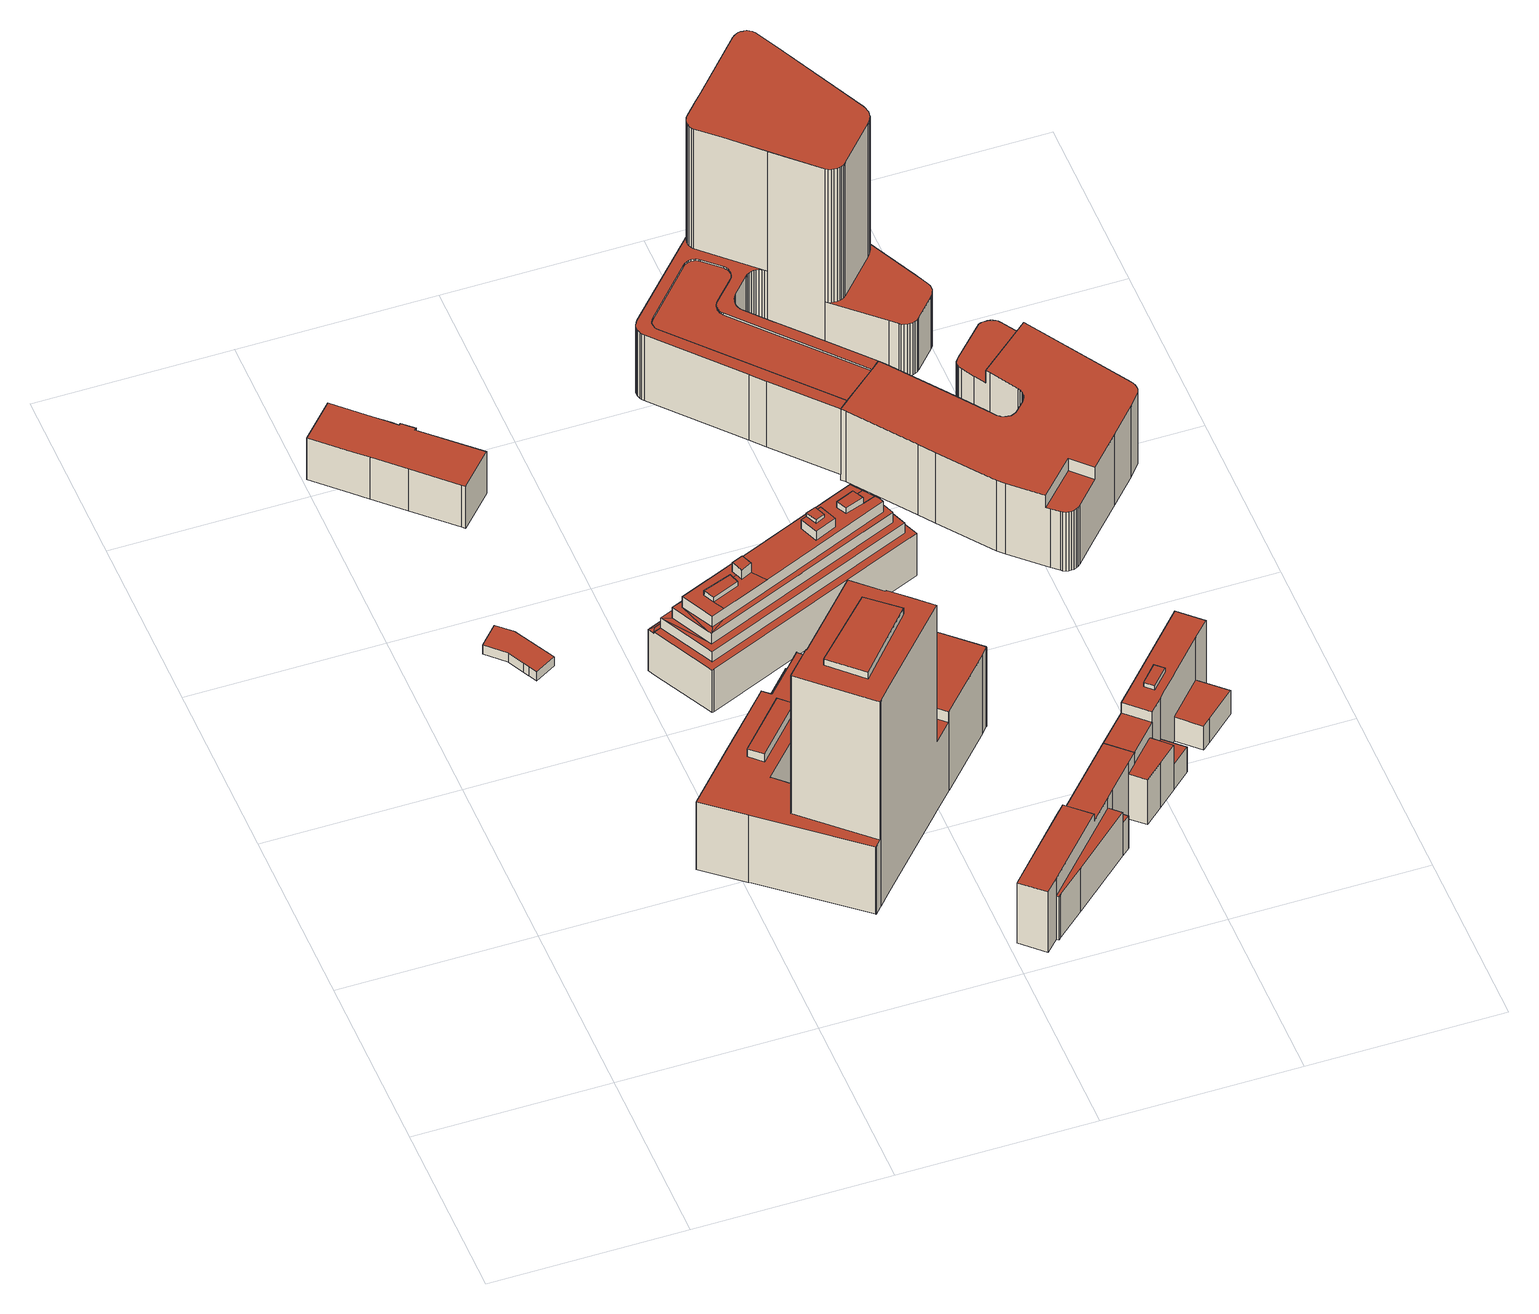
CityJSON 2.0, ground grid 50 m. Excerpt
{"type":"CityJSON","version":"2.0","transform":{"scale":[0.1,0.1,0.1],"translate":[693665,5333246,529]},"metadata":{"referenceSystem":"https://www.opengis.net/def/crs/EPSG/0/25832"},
"CityObjects":{
"building1":{"type":"Building","attributes":{"Gemeindeschluessel":"09162000","HoeheDach":"534.613","HoeheGrund":"531.650","Methode":"1000","NiedrigsteTraufeDesGebaeudes":"534.613","Geometrietyp2DReferenz":"3000","function":"51009_1610","roofType":"1000","measuredHeight":2.96},"geometry":[{"type":"MultiSurface","lod":"2","boundaries":[[[0,1,2,3]],[[4,5,1,0]],[[3,2,6,7]],[[8,9,10,11]],[[9,6,2,1,5,12,13,10]],[[7,6,9,8]],[[14,13,12,15]],[[11,14,15,4,0,3,7,8]],[[15,12,5,4]],[[11,10,13,14]]],"semantics":{"surfaces":[{"type":"WallSurface"},{"type":"RoofSurface"},{"type":"GroundSurface"}],"values":[0,0,0,0,1,0,0,2,0,0]}}]},
"building2":{"type":"Building","attributes":{"Gemeindeschluessel":"09162000","HoeheDach":"545.625","HoeheGrund":"531.880","Methode":"1000","NiedrigsteTraufeDesGebaeudes":"545.625","Geometrietyp2DReferenz":"3000","function":"31001_9998","roofType":"1000","measuredHeight":13.74,"storeysAboveGround":4},"geometry":[{"type":"MultiSurface","lod":"2","boundaries":[[[16,17,18,19]],[[20,21,22,23]],[[24,25,26,27,28,29]],[[30,31,21,20]],[[23,22,32,33]],[[34,35,36,37]],[[37,36,38,39]],[[27,26,38,36,35,18,17,32,22,21,31,40,41,28]],[[29,28,41,42]],[[19,18,35,34]],[[33,32,17,16]],[[43,40,31,30]],[[39,38,26,25]],[[42,41,40,43]],[[29,42,43,30,20,23,33,16,19,34,37,39,25,24]]],"semantics":{"surfaces":[{"type":"WallSurface"},{"type":"RoofSurface"},{"type":"GroundSurface"}],"values":[0,0,0,0,0,0,0,1,0,0,0,0,0,0,2]}}]},
"building3":{"type":"Building","attributes":{"Gemeindeschluessel":"09162000","HoeheDach":"598.610","HoeheGrund":"529.147","Methode":"2000","NiedrigsteTraufeDesGebaeudes":"544.777","Geometrietyp2DReferenz":"3000","function":"31001_1000","roofType":"1000","measuredHeight":69.46,"storeysAboveGround":17},"geometry":[{"type":"MultiSurface","lod":"2","boundaries":[[[44,45,46,47,48,49,50]],[[51,52,53,54]],[[55,56,57,58]],[[59,60,61,62,63,64,65,66,67,68,69,70,71,72],[73,74,75,76]],[[77,78,79,80]],[[81,72,71,82]],[[83,58,57,84]],[[69,85,86,87,88,89,90,91,70]],[[92,93,94,95]],[[96,55,58,83]],[[97,98,99,100]],[[101,102,77,80,103]],[[104,105,106,107]],[[108,109,110,111,112,113,114,78,77,102,63,62,61,60]],[[115,116,117,118,119,120,121]],[[101,64,63,102]],[[82,71,70,91]],[[122,123,124,125]],[[54,53,114,113]],[[126,127,128,129]],[[100,99,130,131]],[[132,133,79,78,114,53,52,128,127,106,105,134,130,99,98,117,116,135]],[[69,68,67,136,137,85]],[[138,135,116,115]],[[73,139,140,74]],[[129,128,52,51]],[[136,67,66,141]],[[51,54,113,112,111,110,109,108,142,143,144,145,122,125,146,147,148,149,47,46,45,120,119,118,97,100,131,150,104,107,126,129],[151,152,153,154,155,156,88,87,86,85,137,136,141,157,158,159]],[[160,140,139,161]],[[45,44,121,120]],[[88,156,155,162,163,89]],[[155,154,153,164,165,162]],[[123,166,167,168,169,81,82,91,90,89,163,162,165,164,138,115,121,44,50,170,94,93,171,172,173,124],[84,174,96,83]],[[174,56,55,96]],[[103,65,64,101]],[[118,117,98,97]],[[124,173,172,171,93,92,48,47,149,148,147,146,125]],[[66,65,103,80,79,133,159,158,157,141]],[[84,57,56,174]],[[74,140,160,75]],[[75,160,161,76]],[[131,130,134,150]],[[95,175,49,48,92]],[[152,151,159,133,132,135,138,164,153]],[[143,168,167,144]],[[150,134,105,104]],[[94,170,50,49,175,95]],[[169,59,72,81]],[[169,168,143,142,108,60,59]],[[76,161,139,73]],[[107,106,127,126]],[[145,144,167,166,123,122]]],"semantics":{"surfaces":[{"type":"WallSurface"},{"type":"RoofSurface"},{"type":"GroundSurface"}],"values":[0,0,1,1,0,0,0,0,0,0,0,1,0,0,0,0,0,0,0,0,0,1,0,0,0,0,0,2,1,0,0,0,1,0,0,0,0,0,0,0,0,0,1,0,0,0,0,0,0,0,0,0]}}]},
"building4":{"type":"Building","attributes":{"Gemeindeschluessel":"09162000","HoeheDach":"536.900","HoeheGrund":"533.100","Methode":"1000","NiedrigsteTraufeDesGebaeudes":"536.900","Geometrietyp2DReferenz":"3000","function":"51009_1610","roofType":"1000","measuredHeight":3.8},"geometry":[{"type":"MultiSurface","lod":"2","boundaries":[[[176,177,178,179]],[[180,181,182,183,184]],[[179,178,180,184]],[[176,179,184,183,182]],[[182,181,177,176]],[[180,178,177,181]]],"semantics":{"surfaces":[{"type":"WallSurface"},{"type":"GroundSurface"},{"type":"RoofSurface"}],"values":[0,0,0,1,0,2]}}]},
"building5":{"type":"Building","attributes":{"Gemeindeschluessel":"09162000","HoeheDach":"561.260","HoeheGrund":"533.164","Methode":"2000","NiedrigsteTraufeDesGebaeudes":"546.709","Geometrietyp2DReferenz":"3000","function":"31001_2000","roofType":"1000","measuredHeight":28.1,"storeysAboveGround":7},"geometry":[{"type":"MultiSurface","lod":"2","boundaries":[[[185,186,187,188,189]],[[190,191,192,193,194,195,196]],[[197,198,199,200]],[[201,202,203,204,205,206,207]],[[208,209,210,211,212,213,214,215]],[[216,217,218,219]],[[199,220,221,200]],[[222,223,224,221]],[[225,190,196]],[[226,227,228,229]],[[212,211,230,231,217,216]],[[232,233,234,235,236,237,238,239,240,241]],[[242,243,244,245]],[[242,241,246,243]],[[247,248,249,250]],[[251,252,253,254]],[[255,256,252,251]],[[257,258,259,260]],[[261,262,263,264]],[[231,230,265,218,217]],[[225,266,241,242,245,190]],[[267,268,269,270]],[[189,271,272,273,228,227,274,269,268,206]],[[188,187,275,258,257,276,277,278,271]],[[279,280,281,282]],[[245,283,234,192,191,190]],[[280,284,249,248,285,286,287,281]],[[203,288,259,258,275,289,255,251,254,290,204]],[[235,234,291]],[[256,193,192]],[[292,293,294,291,244,243]],[[214,295,296,215]],[[297,298,299,300]],[[291,234,283,244]],[[229,228,273,301]],[[302,303,304,213]],[[305,284,280,279]],[[240,246,241]],[[306,288,203,202]],[[299,298,224,223]],[[286,261,264,287]],[[244,283,245]],[[197,297,307,198]],[[306,202,201,207,267,270,308,226,229,301,309,278,277,276,257,260]],[[246,310,292,243]],[[215,296,303,302]],[[269,274,227,226,308,270]],[[188,271,189]],[[220,199,198,307,311,237,236,235,291,294]],[[192,234,233,312]],[[289,193,256,255]],[[219,218,265,210]],[[260,259,288,306]],[[313,314,185,189,205]],[[213,304,295,214]],[[205,189,206]],[[282,281,287,315]],[[296,295,304,303]],[[237,311,316,238]],[[250,249,284,305]],[[301,273,272,309]],[[317,232,241,266]],[[254,253,196,290]],[[210,265,230,211]],[[309,272,271,278]],[[246,240,239,238,316,209,208,310]],[[204,290,196,195,194,193,289,275,187,186,185,314,313,205]],[[262,285,248,263]],[[300,299,223,222]],[[207,206,268,267]],[[315,287,264,263,248,247]],[[200,221,224,298,297,197]],[[253,252,256,192,312,317,266,225,196]],[[286,285,262,261]],[[310,208,215,302,213,212,216,219,210,209,316,311,307,297,300,222,221,220,294,293,292],[315,247,250,305,279,282]],[[312,233,232,317]]],"semantics":{"surfaces":[{"type":"RoofSurface"},{"type":"WallSurface"},{"type":"GroundSurface"}],"values":[0,0,0,1,0,1,1,1,0,1,1,0,0,0,1,1,1,1,0,0,1,1,0,1,1,1,0,0,0,0,1,1,1,0,1,1,1,0,1,0,1,0,1,2,1,1,1,0,1,1,1,1,1,0,1,0,1,0,1,1,1,1,1,1,1,1,1,1,1,1,1,1,0,1,0,1]}}]},
"building6":{"type":"Building","attributes":{"Gemeindeschluessel":"09162000","HoeheDach":"553.409","HoeheGrund":"533.574","Methode":"2000","NiedrigsteTraufeDesGebaeudes":"544.270","Geometrietyp2DReferenz":"3000","function":"31001_2000","roofType":"1000","measuredHeight":19.84,"storeysAboveGround":6},"geometry":[{"type":"MultiSurface","lod":"2","boundaries":[[[318,319,320,321,322,323]],[[324,325,326,327,328]],[[329,330,320,319,331]],[[332,333,330,329]],[[331,319,318,334]],[[335,336,337,338,339]],[[339,338,340,341]],[[342,324,343,344]],[[344,343,336,335]],[[330,333,340,338,337,327]],[[345,346,325,324,342]],[[341,340,333,332]],[[347,323,322,348,349]],[[345,342,344,335,339,341,332,329,331,334,350,347,349,351,352]],[[352,353,346,345]],[[351,354,353,352]],[[355,326,325,346,353,354,348]],[[336,343,324,328]],[[328,327,337,336]],[[349,348,354,351]],[[348,322,321,355]],[[318,323,347,350,334]],[[330,327,326,355,321,320]]],"semantics":{"surfaces":[{"type":"RoofSurface"},{"type":"WallSurface"},{"type":"GroundSurface"}],"values":[0,1,1,1,1,1,1,1,1,0,1,1,1,2,1,1,0,0,1,1,1,1,1]}}]},
"building7":{"type":"Building","attributes":{"Gemeindeschluessel":"09162000","HoeheDach":"536.890","HoeheGrund":"533.090","Methode":"1000","NiedrigsteTraufeDesGebaeudes":"536.890","Geometrietyp2DReferenz":"3000","function":"51009_1610","roofType":"1000","measuredHeight":3.8},"geometry":[{"type":"MultiSurface","lod":"2","boundaries":[[[356,357,358,359]],[[360,361,362,363]],[[363,364,356,359,360]],[[361,358,357,365,362]],[[363,362,365,364]],[[359,358,361,360]],[[364,365,357,356]]],"semantics":{"surfaces":[{"type":"WallSurface"},{"type":"GroundSurface"},{"type":"RoofSurface"}],"values":[0,0,1,2,0,0,0]}}]},
"building8":{"type":"Building","attributes":{"Gemeindeschluessel":"09162000","HoeheDach":"555.690","HoeheGrund":"532.781","Methode":"2000","NiedrigsteTraufeDesGebaeudes":"540.635","Geometrietyp2DReferenz":"3000","function":"31001_2000","roofType":"1000","measuredHeight":22.91,"storeysAboveGround":6},"geometry":[{"type":"MultiSurface","lod":"2","boundaries":[[[366,367,368,369,370,371,353]],[[372,373,374,375,376]],[[377,378,379,380,381,382,372,376,383,384,385,386,387,388,389,390,391,392,393,394]],[[395,396,394,393,392,397]],[[398,375,374,367,366,399]],[[386,354,400,387]],[[401,402,403,404]],[[383,398,399,384]],[[391,405,406,397,392]],[[407,408,409,410,390,389,388]],[[377,411,412,378]],[[412,411,396,395,397,413,414]],[[390,410,405,391]],[[387,400,407,388]],[[394,396,411,377]],[[373,415,416,369,368]],[[417,418,402,401]],[[403,402,418,419]],[[381,416,415,382]],[[384,399,366,385]],[[376,375,398,383]],[[420,419,418,417]],[[382,415,373,372]],[[416,381,380,379,414,413,397,406,421,422,423,424]],[[425,424,423,422,421,406,405,410,409,408],[417,401,404,420]],[[404,403,419,420]],[[353,371,370,407,400,354]],[[416,424,425,370,369]],[[370,425,408,407]],[[378,412,414,379]],[[368,367,374,373]],[[385,366,353,354,386]]],"semantics":{"surfaces":[{"type":"WallSurface"},{"type":"GroundSurface"},{"type":"RoofSurface"}],"values":[0,0,1,0,2,0,0,0,0,0,0,2,0,0,0,2,0,2,0,0,0,0,0,0,2,0,2,0,0,0,0,0]}}]},
"building9":{"type":"Building","attributes":{"Gemeindeschluessel":"09162000","HoeheDach":"592.290","HoeheGrund":"531.490","Methode":"2000","NiedrigsteTraufeDesGebaeudes":"548.590","Geometrietyp2DReferenz":"3000","function":"31001_2000","roofType":"1000","measuredHeight":60.8,"storeysAboveGround":18},"geometry":[{"type":"MultiSurface","lod":"2","boundaries":[[[426,427,428,429]],[[430,431,432,433]],[[434,435,436,437,438]],[[439,440,441,442]],[[443,444,445,446]],[[431,447,448,445,444,449,450,451,452,453,454,455,456,457,458,459,460,461,462,463,464,465,466,467,468,469,470,471,472,473,474,475,476,477,478,479,432]],[[480,450,449,481]],[[482,483,484,485]],[[486,487,488,489]],[[490,491,492,493,494,495,496,497,498,499,500,501,502,503,504,505,506,507,508,509,510,511,512,513,514,515,516,517,518,484,483,519,428,427,520,521,437,436,522,523,524,525]],[[478,497,496,479]],[[526,527,435,434]],[[528,529,530,531]],[[532,533,534,535]],[[429,428,519,536]],[[537,538,539,540]],[[541,492,491,542]],[[543,544,545,546]],[[547,548,549,550]],[[551,461,460,552]],[[438,437,521,553]],[[554,555,556,557]],[[476,499,498,477]],[[558,559,560,538,537]],[[561,562,563,564]],[[565,455,454,566]],[[567,493,492,541]],[[568,569,570,571]],[[572,457,456,573]],[[574,575,576,577]],[[567,578,579,494,493]],[[580,513,512,463,581]],[[582,583,584,585]],[[586,523,522,587]],[[588,589,590,591]],[[592,593,594,595]],[[470,505,504,471]],[[573,456,455,565]],[[596,597,598,599]],[[600,601,583,582]],[[465,510,509,466]],[[602,603,604,605]],[[606,607,608,609,610,611,612,543,546,602,605,574,577,613,614,615,558,537,540,600,582,585,592,595,616,596,599,617,526,434,438,553,618,426,429,536,482,485,619,620,621,622,623,580,581,624,551,552,625,626,572,573,565,566,627,628,629,480,481,443,446,630,631,430,433,632,633,634,635,636,532,535]],[[637,638,639,640]],[[623,514,513,580]],[[641,642,643,644]],[[579,495,494]],[[542,491,490,645]],[[628,452,451,629]],[[617,646,527,526]],[[647,648,649,650]],[[651,652,653,654]],[[655,656,657,658]],[[595,594,659,616]],[[442,441,562,561]],[[620,517,516,621]],[[660,524,523,586]],[[479,496,495,432]],[[489,488,661,662]],[[464,511,510,465]],[[546,545,603,602]],[[534,533,663,664,665,666,578,567,541,542,645,667,660,586,587,435,527,646,598,597,659,594,593,584,583,601,539,538,560,668,653,652,570,569,669,530,529,670,639,638,671,563,562,441,440,661,488,487,657,656,590,589,672,556,555,643,642,673,674,549,548,649,648,675,676,677,576,575,604,603,545,544,678,679,680,681,682,683,684]],[[540,539,601,600]],[[611,679,678,612]],[[634,665,664,635]],[[618,520,427,426]],[[622,515,514,623]],[[471,504,503,472]],[[632,578,666,633]],[[468,507,506,469]],[[629,451,450,480]],[[587,522,436,435]],[[685,669,569,568]],[[625,459,458,626]],[[473,502,501,474]],[[686,672,589,588]],[[609,681,680,610]],[[626,458,457,572]],[[607,683,682,608]],[[552,460,459,625]],[[477,498,497,478]],[[687,675,648,647]],[[610,680,679,611]],[[591,590,656,655]],[[446,445,448,630]],[[585,584,593,592]],[[433,432,495,579,578,632]],[[553,521,520,618]],[[577,576,677,613]],[[581,463,462,624]],[[606,535,534,684]],[[662,661,440,439]],[[531,530,669,685]],[[615,687,559,558]],[[635,664,663,636]],[[608,682,681,609]],[[688,674,673,689]],[[650,649,548,547]],[[550,549,674,688]],[[651,654,690,559,687,647,650,547,550,688,689,641,644,554,557,686,588,591,655,658,486,489,662,439,442,561,564,691,637,640,692,528,531,685,568,571]],[[485,484,518,619]],[[645,490,525,667]],[[466,509,508,467]],[[667,525,524,660]],[[690,668,560,559]],[[613,677,676,614]],[[469,506,505,470]],[[654,653,668,690]],[[619,518,517,620]],[[616,659,597,596]],[[566,454,453,627]],[[621,516,515,622]],[[564,563,671,691]],[[689,673,642,641]],[[636,663,533,532]],[[658,657,487,486]],[[640,639,670,692]],[[612,678,544,543]],[[475,500,499,476]],[[624,462,461,551]],[[557,556,672,686]],[[692,670,529,528]],[[536,519,483,482]],[[571,570,652,651]],[[481,449,444,443]],[[605,604,575,574]],[[474,501,500,475]],[[472,503,502,473]],[[691,671,638,637]],[[631,447,431,430]],[[630,448,447,631]],[[463,512,511,464]],[[627,453,452,628]],[[644,643,555,554]],[[614,676,675,687,615]],[[606,684,683,607]],[[633,666,665,634]],[[599,598,646,617]],[[467,508,507,468]]],"semantics":{"surfaces":[{"type":"WallSurface"},{"type":"RoofSurface"},{"type":"GroundSurface"}],"values":[0,0,0,0,0,1,0,0,0,1,0,0,0,0,0,0,0,0,0,0,0,0,0,0,0,0,0,0,0,0,0,0,0,0,0,0,0,0,0,0,0,0,2,0,0,0,1,0,0,0,0,0,0,0,0,0,0,0,0,0,0,1,0,0,0,0,0,0,0,0,0,0,0,0,0,0,0,0,0,0,0,0,0,0,0,0,0,0,0,0,0,0,0,0,0,0,0,0,0,1,0,0,0,0,0,0,0,0,0,0,0,0,0,0,0,0,0,0,0,0,0,0,0,0,0,0,0,0,0,0,0,0,0,0,0,0,0,0,0]}}]},
"building10":{"type":"Building","attributes":{"Gemeindeschluessel":"09162000","HoeheDach":"552.971","HoeheGrund":"529.843","Methode":"2000","NiedrigsteTraufeDesGebaeudes":"548.880","Geometrietyp2DReferenz":"3000","function":"31001_2000","roofType":"1000","measuredHeight":23.13,"storeysAboveGround":6},"geometry":[{"type":"MultiSurface","lod":"2","boundaries":[[[693,694,538,695]],[[696,676,697,698]],[[699,700,701,702]],[[703,704,705,706]],[[706,705,707,708]],[[709,710,711,712]],[[713,714,715,716]],[[697,704,703,698]],[[717,718,719,720]],[[721,722,723,724]],[[725,726,727,728]],[[729,730,731,732]],[[702,701,733,734]],[[724,723,735,736]],[[737,675,676,696]],[[734,733,738,739]],[[740,741,742,743]],[[744,745,746,747]],[[748,749,750,751,752,753]],[[754,755,756,729,732,757,758,759,760,761,762,763,764,765,766,693,695,767,737,696,698,703,706,708,768,769,770,771,725,728,772,744,747,773,740,743,774,775,776,777,749,748,717,720,778,779,780,781,782,783,784,785,709,712,786,787,788,789,790,791,792,793,721,724,736,699,702,734,739]],[[782,794,795,783]],[[732,731,796,757]],[[712,711,797,786]],[[798,799,800,801,715,714,802,738,733,701,700,735,723,722,803,804,805,751,750,806,807,808,809,742,741,810,746,745,811,727,726,812,813,814,815,707,705,704,697,676,675,560,538,694]],[[793,803,722,721]],[[792,804,803,793]],[[775,808,807,776]],[[779,816,817,780]],[[780,817,818,781]],[[759,819,820,760]],[[773,810,741,740]],[[756,821,730,729]],[[778,822,816,779]],[[783,795,823,784]],[[771,812,726,725]],[[786,797,824,787]],[[743,742,809,774]],[[728,727,811,772]],[[785,825,710,709]],[[790,826,827,791]],[[708,707,815,768]],[[736,735,700,699]],[[828,713,716,829,830,820,819,831,796,731,730,821,832]],[[752,751,805,833]],[[761,830,829,762]],[[763,762,829,716,715,801]],[[755,832,821,756]],[[772,811,745,744]],[[781,818,794,782]],[[758,831,819,759]],[[828,802,714,713]],[[805,804,792,791,827,833]],[[760,820,830,761]],[[777,806,750,749]],[[695,538,560,767]],[[763,801,800,764]],[[747,746,810,773]],[[769,814,813,770]],[[788,834,835,789]],[[719,718,753,752,833,827,826,835,834,824,797,711,710,825,823,795,794,818,817,816,822]],[[765,799,798,766]],[[754,739,738,802,828,832,755]],[[757,796,831,758]],[[770,813,812,771]],[[768,815,814,769]],[[787,824,834,788]],[[764,800,799,765]],[[784,823,825,785]],[[798,694,693,766]],[[767,560,675,737]],[[748,753,718,717]],[[774,809,808,775]],[[776,807,806,777]],[[789,835,826,790]],[[720,719,822,778]]],"semantics":{"surfaces":[{"type":"WallSurface"},{"type":"GroundSurface"},{"type":"RoofSurface"}],"values":[0,0,0,0,0,0,0,0,0,0,0,0,0,0,0,0,0,0,0,1,0,0,0,2,0,0,0,0,0,0,0,0,0,0,0,0,0,0,0,0,0,0,2,0,0,0,0,0,0,0,0,0,0,0,0,0,0,0,0,2,0,0,0,0,0,0,0,0,0,0,0,0,0,0,0]}}]}
},
"vertices":[
[271,1243,26],[271,1243,56],[261,1264,56],[261,1264,26],[326,1274,26],[326,1274,56],[253,1279,56],[253,1279,26],[231,1323,26],[231,1323,56],[185,1367,56],[185,1367,26],[269,1382,56],[232,1417,56],[232,1417,26],[269,1382,26],
[242,1966,29],[242,1966,166],[372,1843,166],[372,1843,29],[214,1993,29],[214,1993,166],[218,1997,166],[218,1997,29],[83,1950,29],[115,1920,29],[115,1920,166],[83,1950,166],[1,2028,166],[1,2028,29],[198,2008,29],[198,2008,166],[246,1970,166],[246,1970,29],[288,1755,29],[288,1755,166],[281,1762,166],[281,1762,29],[185,1853,166],[185,1853,29],[166,2038,166],[85,2116,166],[85,2116,29],[166,2038,29],
[796,943,222],[796,943,1],[796,944,1],[776,962,1],[776,962,158],[796,944,158],[796,944,222],[1193,769,1],[1193,769,260],[1179,753,260],[1179,753,1],[605,640,248],[725,768,248],[693,798,248],[573,670,248],[766,314,676],[770,317,676],[805,355,676],[992,555,676],[995,558,676],[950,600,676],[903,644,676],[901,641,676],[832,705,676],[793,664,676],[666,528,676],[665,530,676],[645,509,676],[604,465,676],[838,625,676],[914,559,676],[766,393,676],[686,470,676],[1043,609,225],[1043,609,260],[952,695,260],[952,695,225],[604,465,222],[645,509,222],[573,670,222],[693,798,222],[666,528,1],[665,530,1],[602,588,1],[600,590,1],[600,590,222],[602,588,222],[665,530,222],[677,856,158],[677,856,222],[696,838,222],[696,838,158],[605,640,222],[1003,750,1],[1003,750,260],[1087,839,260],[1087,839,1],[950,600,225],[995,558,225],[903,644,225],[1106,859,1],[1106,859,260],[1196,775,260],[1196,775,1],[770,317,1],[805,355,1],[992,555,1],[995,558,1],[1043,609,1],[1044,610,1],[1044,610,260],[932,816,222],[932,816,260],[934,814,260],[934,814,1],[932,816,1],[868,876,1],[868,876,222],[510,494,1],[510,494,222],[413,575,222],[413,575,1],[1195,774,1],[1195,774,260],[1196,772,260],[1196,772,1],[1102,855,260],[1102,855,1],[883,760,260],[952,696,260],[1105,858,260],[882,762,260],[832,705,1],[793,664,1],[882,762,222],[838,625,696],[914,559,696],[901,641,1],[766,314,1],[750,296,1],[749,297,1],[513,492,1],[535,705,1],[656,833,1],[676,855,1],[677,856,1],[1105,858,1],[883,760,1],[882,762,1],[818,822,1],[817,821,1],[772,773,1],[748,747,1],[903,644,1],[952,695,1],[952,696,1],[766,393,696],[686,470,696],[772,773,222],[748,747,222],[818,822,222],[817,821,222],[513,492,222],[749,297,222],[750,296,222],[766,314,222],[745,889,222],[676,855,222],[656,833,222],[535,705,222],[725,768,222],[745,889,158],
[683,1283,41],[683,1283,79],[726,1301,79],[726,1301,41],[741,1266,79],[698,1248,79],[698,1248,41],[720,1257,41],[741,1266,41],
[1074,1385,177],[1089,1391,177],[1108,1399,177],[1103,1407,183],[531,1167,183],[569,1153,214],[1067,1362,214],[1085,1369,214],[1089,1391,214],[1074,1385,214],[560,1169,214],[544,1162,214],[1083,1281,282],[1117,1294,282],[1097,1321,282],[1069,1310,282],[525,1155,42],[608,994,42],[608,994,181],[525,1155,181],[525,1155,177],[517,1171,177],[517,1171,42],[668,1077,283],[792,1129,283],[766,1164,283],[738,1150,283],[732,1167,283],[713,1160,283],[722,1134,283],[653,1105,283],[726,1181,283],[726,1181,313],[755,1193,313],[755,1193,283],[1097,1321,283],[1069,1310,283],[1022,1290,283],[1022,1290,302],[1069,1310,302],[618,1057,214],[741,1266,42],[741,1266,177],[897,1332,177],[897,1332,42],[738,1150,313],[732,1167,313],[1149,1263,248],[1138,1290,248],[1085,1369,248],[1097,1321,248],[1117,1294,248],[1124,1284,248],[1129,1271,248],[792,1129,248],[668,1077,248],[625,1044,248],[618,1057,248],[591,1146,248],[748,1211,248],[569,1153,248],[634,1063,248],[962,1271,283],[962,1271,312],[978,1278,312],[978,1278,283],[1174,1253,181],[1174,1253,214],[617,1020,214],[617,1020,181],[1156,1299,181],[1156,1299,214],[1173,1306,42],[1173,1306,181],[1200,1242,181],[1200,1242,42],[950,1232,323],[974,1243,323],[962,1271,323],[937,1261,323],[766,1164,313],[625,1044,214],[521,1173,42],[521,1173,177],[698,1248,177],[698,1248,42],[1097,1415,177],[940,1349,177],[919,1340,177],[720,1257,177],[1108,1399,181],[1108,1399,42],[1103,1407,42],[1097,1415,42],[941,1208,283],[941,1208,312],[922,1255,312],[922,1255,283],[1067,1362,248],[997,1232,312],[974,1243,312],[950,1232,312],[937,1261,312],[612,995,181],[1089,1391,181],[544,1162,181],[1076,1349,248],[591,1146,283],[748,1211,283],[1076,1349,283],[722,1134,298],[653,1105,298],[1083,1281,283],[1083,1281,302],[1036,1264,302],[1036,1264,283],[919,1340,42],[639,1133,283],[639,1133,298],[713,1160,298],[997,1232,283],[612,995,42],[1117,1294,283],[720,1257,42],[940,1349,42],[634,1063,283],[1124,1284,283],[1138,1290,214],[544,1162,177],[560,1169,177],[937,1261,283],[1129,1271,283],[1149,1263,214],
[1005,57,244],[1062,4,244],[1093,37,244],[1247,201,244],[1190,254,244],[1162,224,244],[1321,280,153],[1321,280,220],[1302,260,220],[1302,260,188],[1302,260,153],[1093,37,46],[1093,37,188],[1062,4,46],[1099,32,46],[1099,32,188],[1005,57,46],[1329,234,46],[1329,234,153],[1329,234,188],[1177,100,188],[1177,100,46],[1105,38,188],[1105,38,46],[1321,280,46],[1350,252,153],[1350,252,46],[1385,348,46],[1385,348,220],[1162,224,46],[1190,254,220],[1190,254,46],[1036,90,46],[1354,429,46],[1411,376,46],[1411,376,220],[1354,429,220],[1247,201,220],
[940,1349,41],[940,1349,79],[919,1340,79],[919,1340,41],[897,1332,41],[897,1332,79],[882,1367,79],[882,1367,41],[925,1385,41],[925,1385,79],
[1411,376,185],[1471,440,185],[1471,440,120],[1482,452,120],[1482,452,220],[1471,440,220],[1515,398,38],[1515,398,120],[1515,398,185],[1467,356,185],[1467,356,38],[1643,511,38],[1624,494,38],[1570,545,38],[1527,500,38],[1515,486,38],[1563,441,38],[1420,315,38],[1385,348,38],[1411,376,38],[1354,429,38],[1402,480,38],[1426,505,38],[1473,555,38],[1643,737,38],[1700,683,38],[1658,640,38],[1658,639,38],[1722,580,38],[1658,639,116],[1722,580,116],[1658,640,116],[1420,315,185],[1385,348,185],[1402,480,220],[1555,562,254],[1555,562,267],[1512,516,267],[1512,516,254],[1700,683,254],[1658,640,254],[1426,505,220],[1426,505,254],[1473,555,254],[1643,737,254],[1643,511,116],[1624,494,116],[1571,547,116],[1570,545,116],[1563,441,120],[1515,486,120],[1534,581,254],[1534,581,267],[1492,536,267],[1492,536,254],[1571,547,254],[1570,545,254],[1527,500,254],[1515,486,254],[1482,452,254],
[1208,2467,25],[1208,2467,633],[1214,2471,633],[1214,2471,25],[1371,1888,25],[1371,1888,196],[1256,1995,196],[1256,1995,25],[1018,2265,25],[1018,2265,240],[1018,2265,633],[1047,2296,633],[1047,2296,25],[1016,2183,235],[1016,2183,240],[1010,2186,240],[1010,2186,235],[1407,1862,25],[1407,1862,196],[1400,1864,196],[1400,1864,25],[1389,1871,196],[1394,1867,196],[1414,1862,196],[1420,1862,196],[1427,1865,196],[1433,1868,196],[1438,1872,196],[1489,1927,196],[1494,1933,196],[1497,1940,196],[1499,1947,196],[1499,1954,196],[1499,1960,196],[1497,1965,196],[1495,1971,196],[1479,2003,196],[1407,2151,196],[1410,2144,196],[1411,2137,196],[1412,2130,196],[1411,2123,196],[1410,2116,196],[1407,2109,196],[1403,2103,196],[1399,2097,196],[1305,1997,196],[1300,1992,196],[1294,1989,196],[1288,1987,196],[1281,1986,196],[1274,1987,196],[1268,1988,196],[1261,1991,196],[1420,1862,25],[1414,1862,25],[1227,2474,25],[1227,2474,633],[1234,2473,633],[1234,2473,25],[1066,2136,235],[1066,2136,240],[1062,2141,240],[1062,2141,235],[1009,2237,633],[1011,2231,633],[1013,2225,633],[1016,2220,633],[1067,2173,633],[1256,1995,633],[1261,1991,633],[1268,1988,633],[1274,1987,633],[1281,1986,633],[1288,1987,633],[1294,1989,633],[1300,1992,633],[1305,1997,633],[1399,2097,633],[1403,2103,633],[1407,2109,633],[1410,2116,633],[1411,2123,633],[1412,2130,633],[1411,2137,633],[1410,2144,633],[1407,2151,633],[1283,2407,633],[1260,2454,633],[1256,2460,633],[1252,2465,633],[1246,2469,633],[1240,2472,633],[1220,2473,633],[1203,2463,633],[1072,2322,633],[1014,2260,633],[1012,2255,633],[1010,2249,633],[1009,2243,633],[815,2049,25],[815,2049,240],[851,2042,235],[851,2042,240],[848,2038,240],[848,2038,235],[1122,2105,25],[1122,2105,240],[1116,2104,240],[1116,2104,25],[1220,2473,25],[1154,1621,25],[1154,1621,240],[1027,1763,240],[1027,1763,25],[1013,2225,240],[1011,2231,240],[1045,2022,25],[1045,2022,240],[1045,2015,240],[1045,2015,25],[1003,2011,235],[1003,2011,240],[1002,2017,240],[1002,2017,235],[1495,1971,25],[1497,1965,25],[1072,2322,25],[1009,2042,235],[1009,2042,240],[1062,2098,240],[1062,2098,235],[1178,1641,25],[1178,1641,235],[1178,1641,240],[1005,2187,235],[1005,2187,240],[1000,2188,240],[1000,2188,235],[1494,1933,25],[1489,1927,25],[1016,2220,240],[844,2028,235],[844,2028,240],[844,2023,240],[844,2023,235],[1499,1947,25],[1497,1940,25],[1054,1997,25],[1054,1997,240],[1109,1935,240],[1109,1935,25],[1150,2094,240],[1150,2094,633],[1283,2407,25],[1407,2151,25],[815,2000,25],[815,2000,240],[811,2005,240],[811,2005,25],[1012,2255,240],[1014,2260,240],[1069,2110,235],[1069,2110,240],[1071,2117,240],[1071,2117,235],[808,2011,25],[808,2011,240],[806,2018,240],[806,2018,25],[806,2031,25],[806,2031,240],[808,2037,240],[808,2037,25],[996,1798,25],[996,1798,240],[1047,2009,25],[1047,2009,240],[1050,2002,240],[1050,2002,25],[1110,2102,25],[1104,2099,25],[1100,2095,25],[1055,2047,25],[1051,2041,25],[1048,2035,25],[1046,2029,25],[1158,1881,25],[1289,1735,25],[1266,1715,25],[806,2024,25],[811,2043,25],[1203,2463,25],[1240,2472,25],[1246,2469,25],[1252,2465,25],[1256,2460,25],[1260,2454,25],[1479,2003,25],[1499,1960,25],[1499,1954,25],[1438,1872,25],[1433,1868,25],[1427,1865,25],[1394,1867,25],[1389,1871,25],[1150,2094,25],[1146,2098,25],[1140,2101,25],[1134,2104,25],[1128,2105,25],[988,2185,235],[988,2185,240],[982,2182,240],[982,2182,235],[1003,2033,235],[1003,2033,240],[1006,2038,240],[1006,2038,235],[1009,2237,240],[811,2043,240],[1009,2002,235],[1009,2002,240],[1006,2006,240],[1006,2006,235],[845,2018,235],[845,2018,240],[846,2013,240],[846,2013,235],[1070,2123,235],[1070,2123,240],[1069,2130,240],[1069,2130,235],[806,2024,240],[1010,2249,240],[1020,2180,240],[1020,2180,235],[1128,2105,240],[1134,2104,240],[1140,2101,240],[1146,2098,240],[1009,2243,240],[848,2008,240],[846,2033,240],[978,2178,240],[993,2187,240],[1066,2103,240],[1002,2028,240],[1001,2022,240],[1266,1715,240],[1289,1735,240],[1158,1881,240],[1046,2029,240],[1048,2035,240],[1051,2041,240],[1055,2047,240],[1100,2095,240],[1104,2099,240],[1110,2102,240],[846,2033,235],[1066,2103,235],[1266,1715,235],[1001,2022,235],[1002,2028,235],[848,2008,235],[993,2187,235],[978,2178,235],
[1163,1612,8],[1163,1612,240],[1154,1621,8],[1289,1735,8],[1300,1722,240],[1300,1722,8],[1813,1439,8],[1813,1439,240],[1811,1433,240],[1811,1433,8],[1423,1559,8],[1423,1559,240],[1467,1500,240],[1467,1500,8],[1483,1478,240],[1483,1478,8],[1582,1807,8],[1582,1807,199],[1588,1806,199],[1588,1806,8],[1588,1291,201],[1588,1291,240],[1499,1199,240],[1499,1199,201],[1472,1684,8],[1472,1684,199],[1469,1690,199],[1469,1690,8],[1814,1458,8],[1814,1458,240],[1815,1452,240],[1815,1452,8],[1514,1466,8],[1514,1466,240],[1521,1468,240],[1521,1468,8],[1563,1169,8],[1563,1169,201],[1556,1166,201],[1556,1166,8],[1782,1398,240],[1782,1398,8],[1815,1445,240],[1815,1445,8],[1266,1715,8],[1715,1327,240],[1715,1327,8],[1560,1509,8],[1560,1509,240],[1562,1514,240],[1562,1514,8],[1532,1476,8],[1532,1476,240],[1554,1499,240],[1554,1499,8],[1492,1650,8],[1515,1612,8],[1515,1612,240],[1509,1621,240],[1509,1621,199],[1492,1650,199],[1627,1233,8],[1574,1176,8],[1569,1172,8],[1550,1166,8],[1543,1166,8],[1536,1168,8],[1530,1171,8],[1525,1175,8],[1508,1190,8],[1426,1267,8],[1410,1283,8],[1310,1416,8],[1282,1453,8],[1178,1641,8],[1488,1473,8],[1493,1469,8],[1500,1467,8],[1507,1466,8],[1527,1471,8],[1557,1503,8],[1563,1521,8],[1562,1528,8],[1561,1535,8],[1558,1541,8],[1468,1696,8],[1469,1703,8],[1470,1709,8],[1474,1715,8],[1478,1720,8],[1560,1804,8],[1567,1806,8],[1575,1807,8],[1594,1804,8],[1600,1801,8],[1605,1797,8],[1608,1792,8],[1615,1782,8],[1639,1744,8],[1809,1470,8],[1812,1465,8],[1478,1720,199],[1560,1804,199],[1550,1166,201],[1594,1804,199],[1282,1453,240],[1310,1416,240],[1410,1283,240],[1426,1267,240],[1636,1243,240],[1812,1465,240],[1809,1470,240],[1644,1735,240],[1558,1541,240],[1561,1535,240],[1562,1528,240],[1563,1521,240],[1557,1503,240],[1527,1471,240],[1507,1466,240],[1500,1467,240],[1493,1469,240],[1488,1473,240],[1469,1703,199],[1470,1709,199],[1474,1715,199],[1536,1168,201],[1530,1171,201],[1569,1172,201],[1468,1696,199],[1567,1806,199],[1600,1801,199],[1575,1807,199],[1615,1782,199],[1639,1744,199],[1636,1243,201],[1508,1190,201],[1525,1175,201],[1543,1166,201],[1574,1176,201],[1644,1735,199],[1605,1797,199],[1608,1792,199]
]}
